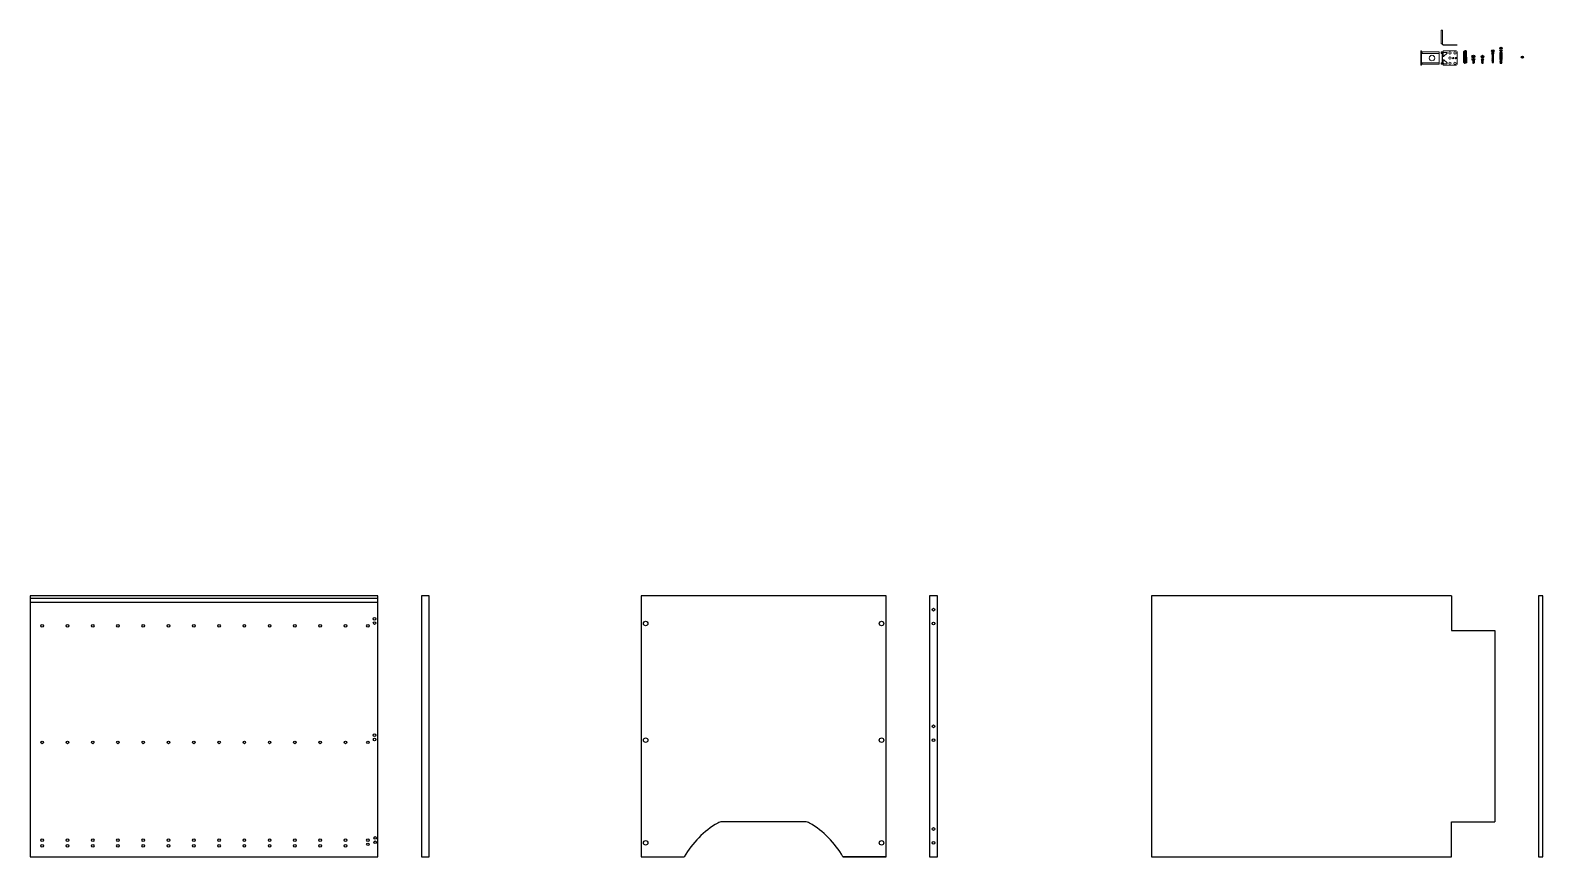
# Model space of a CAD drawing. Header units: millimetres. Extents: x -129 to 1482, y -456 to 477.
# Drawn here: x 679.4 to 1027.4, y -3.5 to 186.6 of the extents above; entities that cross this region are included whole.
import ezdxf

# ---------------------------------------------------------------- set-up
doc = ezdxf.new("R2010")
doc.units = ezdxf.units.MM
doc.header["$LTSCALE"] = 0.05
doc.layers.add('costr', color=4, linetype='Continuous')
doc.layers.add('viti', color=1, linetype='Continuous')
doc.layers.add('meccanismi', color=4, linetype='Continuous', lineweight=18)

msp = doc.modelspace()

# ---------------------------------------------------------------- linework, layer by layer
for p, q in [((759.41, 56.51), (679.41, 56.51)), ((679.41, 56.51), (679.41, -3.49)), ((679.41, 56.01), (759.41, 56.01)), ((759.41, -3.49), (759.41, 56.51)), ((769.41, 56.51), (769.41, -3.49)), ((771.21, 56.51), (769.41, 56.51)), ((771.21, -3.49), (771.21, 56.51)), ((876.34, 56.51), (819.94, 56.51)), ((819.94, 56.51), (819.94, -3.49)), ((876.34, -3.49), (876.34, 56.51)), ((886.34, 56.51), (886.34, -3.49)), ((888.14, 56.51), (886.34, 56.51)), ((888.14, -3.49), (888.14, 56.51)), ((937.41, 56.51), (937.41, -3.49)), ((1006.41, 56.51), (937.41, 56.51)), ((1006.41, 56.51), (1006.41, 48.51)), ((1027.41, 56.51), (1026.41, 56.51)), ((1026.41, 56.51), (1026.41, -3.49)), ((1027.41, -3.49), (1027.41, 56.51)), ((759.41, 55.01), (679.41, 55.01)), ((1006.41, 48.51), (1016.41, 48.51)), ((1016.41, 48.51), (1016.41, 4.51)), ((857.69, 4.52), (838.6, 4.52)), ((1006.41, -3.49), (1006.41, 4.51)), ((1006.41, 4.51), (1016.41, 4.51)), ((679.41, -3.49), (759.41, -3.49)), ((769.41, -3.49), (771.21, -3.49)), ((819.94, -3.49), (829.88, -3.49)), ((876.34, -3.49), (866.4, -3.49)), ((866.4, -3.49), (876.34, -3.49)), ((886.34, -3.49), (888.14, -3.49)), ((937.41, -3.49), (1006.41, -3.49)), ((1026.41, -3.49), (1027.41, -3.49))]:
    msp.add_line(p, q)
for centre, radius, start, end in [((848.14, -13.97), 21.06, 120.0557, 150.1255), ((838.6, 2.52), 2, 90, 120.0557), ((857.69, 2.52), 2, 59.9443, 90), ((848.14, -13.97), 21.06, 29.8745, 59.9443)]:
    msp.add_arc(centre, radius, start, end)
at = {"layer": 'costr'}
msp.add_line((876.34, -3.49), (876.34, -3.49), dxfattribs=at)
for centre, radius in [((887.24, 53.33), 0.314), ((682.14, 49.61), 0.3), ((687.96, 49.61), 0.3), ((693.78, 49.61), 0.3), ((699.59, 49.61), 0.3), ((705.41, 49.61), 0.3), ((711.22, 49.61), 0.3), ((717.04, 49.61), 0.3), ((722.85, 49.61), 0.3), ((728.67, 49.61), 0.3), ((734.49, 49.61), 0.3), ((740.3, 49.61), 0.3), ((746.12, 49.61), 0.3), ((751.93, 49.61), 0.3), ((757.11, 49.63), 0.3), ((758.64, 51.25), 0.314), ((758.64, 50.26), 0.3), ((821, 50.14), 0.514), ((875.28, 50.14), 0.514), ((887.24, 50.14), 0.3), ((758.64, 24.45), 0.314), ((887.24, 26.51), 0.314), ((682.14, 22.81), 0.3), ((687.96, 22.81), 0.3), ((693.78, 22.81), 0.3), ((699.59, 22.81), 0.3), ((705.41, 22.81), 0.3), ((711.22, 22.81), 0.3), ((717.04, 22.81), 0.3), ((722.85, 22.81), 0.3), ((728.67, 22.81), 0.3), ((734.49, 22.81), 0.3), ((740.3, 22.81), 0.3), ((746.12, 22.81), 0.3), ((751.93, 22.81), 0.3), ((757.11, 22.83), 0.3), ((758.64, 23.46), 0.3), ((821, 23.33), 0.514), ((875.28, 23.33), 0.514), ((887.24, 23.33), 0.3), ((682.14, 0.32), 0.3), ((687.96, 0.32), 0.3), ((693.78, 0.32), 0.3), ((699.59, 0.32), 0.3), ((705.41, 0.32), 0.3), ((711.22, 0.32), 0.3), ((717.04, 0.32), 0.3), ((722.85, 0.32), 0.3), ((728.67, 0.32), 0.3), ((734.49, 0.32), 0.3), ((740.3, 0.32), 0.3), ((746.12, 0.32), 0.3), ((751.93, 0.32), 0.3), ((757.11, 0.33), 0.3), ((758.76, 0.83), 0.314), ((758.76, -0.16), 0.3), ((821, -0.3), 0.514), ((875.28, -0.3), 0.514), ((887.24, 2.89), 0.314), ((682.14, -0.96), 0.3), ((687.96, -0.96), 0.3), ((693.78, -0.96), 0.3), ((699.59, -0.96), 0.3), ((705.41, -0.96), 0.3), ((711.22, -0.96), 0.3), ((717.04, -0.96), 0.3), ((722.85, -0.96), 0.3), ((728.67, -0.96), 0.3), ((734.49, -0.96), 0.3), ((740.3, -0.96), 0.3), ((746.12, -0.96), 0.3), ((751.93, -0.96), 0.3), ((757.11, -0.64), 0.3), ((887.24, -0.3), 0.3)]:
    msp.add_circle(centre, radius, dxfattribs=at)
at = {"layer": 'meccanismi'}
for p, q in [((1004.06, 186.59), (1004.38, 186.59)), ((1004.06, 186.59), (1004.06, 183.48)), ((1004.27, 186.59), (1004.38, 186.59)), ((1004.38, 186.59), (1004.38, 183.48)), ((999.38, 181.84), (999.48, 181.84)), ((999.38, 178.54), (999.38, 181.84)), ((999.38, 181.84), (999.48, 181.84)), ((999.48, 181.84), (999.48, 178.54)), ((999.73, 181.62), (1003.56, 181.62)), ((1003.59, 181.6), (1003.59, 180.19)), ((1004.38, 183.48), (1004.06, 183.48)), ((1004.06, 181.3), (1004.06, 181.57)), ((1004.14, 181.27), (1004.09, 181.27)), ((1004.09, 181.27), (1004.14, 181.27)), ((1004.33, 181.62), (1004.11, 181.62)), ((1004.33, 181.62), (1004.11, 181.62)), ((1004.17, 181.3), (1004.17, 181.49)), ((1004.19, 181.52), (1004.25, 181.52)), ((1004.27, 178.89), (1004.27, 181.49)), ((1004.38, 178.81), (1004.38, 181.57)), ((1004.49, 183.27), (1007.7, 183.27)), ((1004.49, 183.16), (1004.49, 183.27)), ((1004.49, 183.16), (1007.7, 183.16)), ((1007.49, 181.84), (1004.49, 181.84)), ((1007.7, 180.19), (1007.7, 181.62)), ((999.38, 178.54), (999.48, 178.54)), ((999.48, 178.54), (999.38, 178.54)), ((999.73, 178.76), (1003.56, 178.76)), ((1003.59, 178.78), (1003.59, 180.19)), ((1004.06, 179.09), (1004.06, 178.81)), ((1004.14, 179.11), (1004.09, 179.11)), ((1004.09, 179.11), (1004.14, 179.11)), ((1004.33, 178.76), (1004.11, 178.76)), ((1004.33, 178.76), (1004.11, 178.76)), ((1004.17, 179.09), (1004.17, 178.89)), ((1004.19, 178.86), (1004.25, 178.86)), ((1007.49, 178.54), (1004.49, 178.54)), ((1007.7, 180.19), (1007.7, 178.76))]:
    msp.add_line(p, q, dxfattribs=at)
for points in [[(999.7, 181.6), (999.7, 181.3)], [(1003.56, 181.27), (999.73, 181.27)], [(999.7, 179.09), (999.7, 178.78)], [(1003.56, 179.11), (999.73, 179.11)]]:
    msp.add_lwpolyline(points, dxfattribs=at)
for points in [[(1004.51, 180.67), (1004.51, 181.38, -0.414214), (1004.62, 181.48), (1005.32, 181.48, -0.668179), (1005.4, 181.3), (1004.69, 180.6, -0.668179)], [(1004.51, 179.71), (1004.51, 179, 0.414214), (1004.62, 178.9), (1005.32, 178.9, 0.668179), (1005.4, 179.08), (1004.69, 179.79, 0.668179)]]:
    msp.add_lwpolyline(points, format="xyb", close=True, dxfattribs=at)
for centre, radius in [((1006.04, 181.36), 0.267), ((1007.21, 181.38), 0.267), ((1001.93, 180.19), 0.642), ((1006.04, 180.19), 0.267), ((1006.04, 179.02), 0.267), ((1007.21, 179), 0.267)]:
    msp.add_circle(centre, radius, dxfattribs=at)
for centre, radius, start, end in [((999.54, 181.8), 0.263, 258.8516, 308.2598), ((1004.33, 181.73), 0.193, 286.0939, 33.6806), ((1007.49, 181.62), 0.214, 0, 90), ((999.54, 178.58), 0.263, 51.7394, 101.1487), ((1004.33, 178.65), 0.193, 326.3194, 73.9061), ((1006.81, 180.19), 0.16, 0, 180), ((1006.81, 180.19), 0.16, 180, 0), ((1007.45, 180.19), 0.16, 0, 180), ((1007.45, 180.19), 0.16, 180, 0), ((1007.49, 178.76), 0.214, 270, 0)]:
    msp.add_arc(centre, radius, start, end, dxfattribs=at)
for points in [[(999.7, 181.6), (999.7, 181.61), (999.71, 181.62), (999.73, 181.62)], [(999.73, 181.27), (999.71, 181.27), (999.7, 181.28), (999.7, 181.3)], [(1003.59, 181.6), (1003.59, 181.61), (1003.57, 181.62), (1003.56, 181.62)], [(1003.56, 181.27), (1003.57, 181.27), (1003.59, 181.28), (1003.59, 181.3)], [(1004.11, 181.62), (1004.09, 181.62), (1004.06, 181.6), (1004.06, 181.57)], [(1004.09, 181.27), (1004.07, 181.27), (1004.06, 181.28), (1004.06, 181.3)], [(1004.17, 181.3), (1004.17, 181.28), (1004.15, 181.27), (1004.14, 181.27)], [(1004.17, 181.49), (1004.17, 181.5), (1004.18, 181.52), (1004.19, 181.52)], [(1004.27, 181.49), (1004.27, 181.5), (1004.26, 181.52), (1004.25, 181.52)], [(1004.49, 183.16), (1004.36, 183.16), (1004.27, 183.35), (1004.27, 183.48)], [(1004.38, 181.57), (1004.38, 181.6), (1004.35, 181.62), (1004.33, 181.62)], [(1004.49, 183.27), (1004.41, 183.27), (1004.38, 183.4), (1004.38, 183.48)], [(999.7, 179.09), (999.7, 179.1), (999.71, 179.11), (999.73, 179.11)], [(999.73, 178.76), (999.71, 178.76), (999.7, 178.77), (999.7, 178.78)], [(1003.59, 179.09), (1003.59, 179.1), (1003.57, 179.11), (1003.56, 179.11)], [(1003.56, 178.76), (1003.57, 178.76), (1003.59, 178.77), (1003.59, 178.78)], [(1004.09, 179.11), (1004.07, 179.11), (1004.06, 179.1), (1004.06, 179.09)], [(1004.11, 178.76), (1004.09, 178.76), (1004.06, 178.79), (1004.06, 178.81)], [(1004.17, 179.09), (1004.17, 179.1), (1004.15, 179.11), (1004.14, 179.11)], [(1004.17, 178.89), (1004.17, 178.88), (1004.18, 178.86), (1004.19, 178.86)], [(1004.27, 178.89), (1004.27, 178.88), (1004.26, 178.86), (1004.25, 178.86)], [(1004.38, 178.81), (1004.38, 178.79), (1004.35, 178.76), (1004.33, 178.76)]]:
    msp.add_open_spline(points, degree=3, dxfattribs=at)
at = {"layer": 'viti'}
for p, q in [((1009.28, 181.74), (1009.41, 181.87)), ((1009.28, 179.18), (1009.28, 181.74)), ((1009.28, 181.74), (1009.9, 181.74)), ((1009.37, 179.18), (1009.37, 181.74)), ((1009.41, 181.87), (1009.59, 181.87)), ((1009.48, 181.74), (1009.48, 179.18)), ((1009.78, 181.87), (1009.59, 181.87)), ((1009.59, 179.18), (1009.59, 181.74)), ((1009.7, 181.74), (1009.71, 179.18)), ((1009.9, 181.74), (1009.78, 181.87)), ((1009.82, 179.18), (1009.82, 181.74)), ((1009.91, 179.18), (1009.9, 181.74)), ((1015.92, 181.31), (1015.63, 181.31)), ((1015.63, 181.31), (1015.84, 181.14)), ((1015.87, 181.85), (1015.74, 181.85)), ((1015.74, 181.74), (1015.74, 181.85)), ((1015.87, 181.74), (1015.74, 181.74)), ((1015.81, 181.09), (1015.8, 181.08)), ((1015.81, 181.08), (1015.8, 181.08)), ((1015.81, 180.99), (1015.8, 180.98)), ((1015.81, 180.97), (1015.8, 180.98)), ((1016.01, 181.14), (1015.81, 181.09)), ((1016.01, 181.12), (1015.81, 181.08)), ((1016.01, 181.04), (1015.81, 180.99)), ((1016.01, 181.02), (1015.81, 180.97)), ((1015.84, 179.19), (1015.84, 181.14)), ((1015.87, 181.85), (1015.87, 181.97)), ((1015.87, 181.97), (1015.98, 181.97)), ((1015.87, 181.74), (1015.87, 181.61)), ((1015.98, 181.61), (1015.87, 181.61)), ((1016.21, 181.31), (1015.92, 181.31)), ((1015.98, 181.85), (1015.98, 181.97)), ((1015.98, 181.85), (1016.1, 181.85)), ((1015.98, 181.74), (1015.98, 181.61)), ((1015.98, 181.74), (1016.1, 181.74)), ((1016.21, 181.31), (1016, 181.14)), ((1016, 181.14), (1016, 179.19)), ((1016.05, 181.14), (1016.01, 181.14)), ((1016.05, 181.14), (1016.01, 181.12)), ((1016.05, 181.04), (1016.01, 181.04)), ((1016.05, 181.04), (1016.01, 181.02)), ((1016.1, 181.85), (1016.1, 181.74)), ((1017.53, 181.47), (1018.1, 181.46)), ((1017.53, 181.47), (1017.53, 179.84)), ((1017.56, 181.84), (1017.56, 181.96)), ((1017.56, 181.96), (1018.07, 181.96)), ((1017.56, 181.84), (1018.07, 181.84)), ((1017.76, 182.47), (1017.57, 182.47)), ((1017.76, 182.36), (1017.57, 182.36)), ((1017.68, 181.25), (1017.68, 180.07)), ((1017.7, 181.84), (1017.7, 181.47)), ((1017.74, 181.3), (1017.74, 180.07)), ((1017.76, 182.47), (1017.76, 182.59)), ((1017.76, 182.59), (1017.87, 182.59)), ((1017.76, 182.36), (1017.76, 182.23)), ((1017.87, 182.23), (1017.76, 182.23)), ((1017.87, 182.47), (1017.87, 182.59)), ((1017.87, 182.47), (1018.06, 182.46)), ((1017.87, 182.36), (1017.87, 182.23)), ((1017.87, 182.36), (1018.06, 182.36)), ((1017.9, 180.07), (1017.9, 181.29)), ((1017.93, 181.84), (1017.93, 181.47)), ((1017.96, 181.25), (1017.96, 180.07)), ((1017.96, 181.25), (1017.96, 180.07)), ((1018.07, 181.96), (1018.07, 181.84)), ((1018.1, 179.84), (1018.1, 181.46)), ((1009.28, 179.18), (1009.91, 179.18)), ((1009.28, 179.18), (1009.91, 179.18)), ((1009.28, 179.18), (1009.41, 179.05)), ((1009.41, 179.05), (1009.59, 179.05)), ((1009.78, 179.06), (1009.59, 179.05)), ((1009.91, 179.18), (1009.78, 179.06)), ((1011.13, 180.01), (1011.8, 180.01)), ((1011.13, 179.91), (1011.13, 180.01)), ((1011.8, 179.91), (1011.13, 179.91)), ((1011.13, 179.91), (1011.19, 179.8)), ((1011.19, 179.8), (1011.46, 179.8)), ((1011.25, 179.7), (1011.22, 179.68)), ((1011.26, 179.67), (1011.22, 179.68)), ((1011.25, 179.56), (1011.22, 179.53)), ((1011.26, 179.53), (1011.22, 179.53)), ((1011.25, 179.41), (1011.22, 179.39)), ((1011.26, 179.38), (1011.22, 179.39)), ((1011.25, 179.27), (1011.22, 179.25)), ((1011.26, 179.24), (1011.22, 179.25)), ((1011.25, 179.12), (1011.22, 179.1)), ((1011.26, 179.09), (1011.22, 179.1)), ((1011.63, 179.79), (1011.25, 179.7)), ((1011.63, 179.64), (1011.25, 179.56)), ((1011.63, 179.5), (1011.25, 179.41)), ((1011.63, 179.36), (1011.25, 179.27)), ((1011.63, 179.21), (1011.25, 179.12)), ((1011.64, 179.76), (1011.26, 179.67)), ((1011.64, 179.61), (1011.26, 179.53)), ((1011.64, 179.47), (1011.26, 179.38)), ((1011.64, 179.33), (1011.26, 179.24)), ((1011.64, 179.18), (1011.26, 179.09)), ((1011.41, 180.6), (1011.28, 180.6)), ((1011.28, 180.49), (1011.28, 180.6)), ((1011.41, 180.49), (1011.28, 180.49)), ((1011.29, 179.8), (1011.29, 179.1)), ((1011.29, 179.1), (1011.46, 179.1)), ((1011.29, 179.1), (1011.34, 179.05)), ((1011.34, 179.05), (1011.46, 179.05)), ((1011.41, 180.6), (1011.41, 180.72)), ((1011.41, 180.72), (1011.52, 180.72)), ((1011.41, 180.49), (1011.41, 180.36)), ((1011.52, 180.36), (1011.41, 180.36)), ((1011.73, 179.8), (1011.46, 179.8)), ((1011.64, 179.1), (1011.46, 179.1)), ((1011.58, 179.05), (1011.46, 179.05)), ((1011.52, 180.6), (1011.52, 180.72)), ((1011.52, 180.6), (1011.64, 180.6)), ((1011.52, 180.49), (1011.52, 180.36)), ((1011.52, 180.49), (1011.64, 180.49)), ((1011.64, 179.1), (1011.58, 179.05)), ((1011.7, 179.79), (1011.63, 179.79)), ((1011.7, 179.64), (1011.63, 179.64)), ((1011.7, 179.5), (1011.63, 179.5)), ((1011.7, 179.36), (1011.63, 179.36)), ((1011.7, 179.21), (1011.63, 179.21)), ((1011.64, 180.6), (1011.64, 180.49)), ((1011.64, 179.8), (1011.64, 179.1)), ((1011.7, 179.79), (1011.64, 179.76)), ((1011.7, 179.64), (1011.64, 179.61)), ((1011.7, 179.5), (1011.64, 179.47)), ((1011.7, 179.36), (1011.64, 179.33)), ((1011.7, 179.21), (1011.64, 179.18)), ((1011.8, 179.91), (1011.73, 179.8)), ((1011.8, 180.01), (1011.8, 179.91)), ((1013.24, 180.02), (1013.86, 180.01)), ((1013.24, 180.02), (1013.37, 179.88)), ((1013.35, 179.76), (1013.32, 179.74)), ((1013.36, 179.73), (1013.32, 179.74)), ((1013.35, 179.61), (1013.32, 179.59)), ((1013.36, 179.58), (1013.32, 179.59)), ((1013.35, 179.46), (1013.32, 179.44)), ((1013.36, 179.43), (1013.32, 179.44)), ((1013.35, 179.31), (1013.32, 179.29)), ((1013.36, 179.28), (1013.32, 179.29)), ((1013.35, 179.16), (1013.32, 179.14)), ((1013.36, 179.13), (1013.32, 179.14)), ((1013.73, 179.85), (1013.35, 179.76)), ((1013.73, 179.7), (1013.35, 179.61)), ((1013.73, 179.55), (1013.35, 179.46)), ((1013.73, 179.4), (1013.35, 179.31)), ((1013.73, 179.25), (1013.35, 179.16)), ((1013.74, 179.82), (1013.36, 179.73)), ((1013.74, 179.67), (1013.36, 179.58)), ((1013.74, 179.52), (1013.36, 179.43)), ((1013.74, 179.37), (1013.36, 179.28)), ((1013.74, 179.22), (1013.36, 179.13)), ((1013.5, 180.57), (1013.37, 180.57)), ((1013.37, 180.46), (1013.37, 180.57)), ((1013.5, 180.46), (1013.37, 180.46)), ((1013.37, 179.88), (1013.38, 179.05)), ((1013.38, 179.05), (1013.72, 179.05)), ((1013.5, 180.57), (1013.5, 180.7)), ((1013.5, 180.7), (1013.61, 180.7)), ((1013.5, 180.46), (1013.5, 180.34)), ((1013.61, 180.34), (1013.5, 180.34)), ((1013.73, 179.1), (1013.53, 179.05)), ((1013.61, 180.57), (1013.61, 180.7)), ((1013.61, 180.57), (1013.73, 180.57)), ((1013.61, 180.46), (1013.61, 180.34)), ((1013.61, 180.46), (1013.73, 180.46)), ((1013.74, 179.07), (1013.66, 179.05)), ((1013.86, 180.01), (1013.72, 179.86)), ((1013.72, 179.05), (1013.72, 179.86)), ((1013.73, 180.57), (1013.73, 180.46)), ((1013.8, 179.85), (1013.73, 179.85)), ((1013.8, 179.7), (1013.73, 179.7)), ((1013.8, 179.55), (1013.73, 179.55)), ((1013.8, 179.4), (1013.73, 179.4)), ((1013.8, 179.25), (1013.73, 179.25)), ((1013.8, 179.1), (1013.73, 179.1)), ((1013.8, 179.85), (1013.74, 179.82)), ((1013.8, 179.7), (1013.74, 179.67)), ((1013.8, 179.55), (1013.74, 179.52)), ((1013.8, 179.4), (1013.74, 179.37)), ((1013.8, 179.25), (1013.74, 179.22)), ((1013.8, 179.1), (1013.74, 179.07)), ((1015.81, 180.89), (1015.8, 180.88)), ((1015.81, 180.87), (1015.8, 180.88)), ((1015.81, 180.79), (1015.8, 180.78)), ((1015.81, 180.77), (1015.8, 180.78)), ((1015.81, 180.69), (1015.8, 180.68)), ((1015.81, 180.67), (1015.8, 180.68)), ((1015.81, 180.59), (1015.8, 180.58)), ((1015.81, 180.57), (1015.8, 180.58)), ((1015.81, 180.49), (1015.8, 180.48)), ((1015.81, 180.47), (1015.8, 180.48)), ((1015.81, 180.39), (1015.8, 180.38)), ((1015.81, 180.37), (1015.8, 180.38)), ((1015.81, 180.29), (1015.8, 180.28)), ((1015.81, 180.27), (1015.8, 180.28)), ((1015.81, 180.19), (1015.8, 180.18)), ((1015.81, 180.17), (1015.8, 180.18)), ((1015.81, 180.09), (1015.8, 180.08)), ((1015.81, 180.07), (1015.8, 180.08)), ((1015.81, 179.99), (1015.8, 179.98)), ((1015.81, 179.97), (1015.8, 179.98)), ((1015.81, 179.89), (1015.8, 179.88)), ((1015.81, 179.87), (1015.8, 179.88)), ((1015.81, 179.79), (1015.8, 179.78)), ((1015.81, 179.77), (1015.8, 179.78)), ((1015.81, 179.69), (1015.8, 179.68)), ((1015.81, 179.67), (1015.8, 179.68)), ((1015.81, 179.59), (1015.8, 179.58)), ((1015.81, 179.57), (1015.8, 179.58)), ((1015.81, 179.49), (1015.8, 179.48)), ((1015.81, 179.47), (1015.8, 179.48)), ((1015.81, 179.39), (1015.8, 179.38)), ((1015.81, 179.37), (1015.8, 179.38)), ((1015.81, 179.29), (1015.8, 179.28)), ((1015.81, 179.27), (1015.8, 179.28)), ((1015.81, 179.19), (1015.8, 179.18)), ((1015.81, 179.17), (1015.8, 179.18)), ((1016.01, 180.94), (1015.81, 180.89)), ((1016.01, 180.92), (1015.81, 180.87)), ((1016.01, 180.84), (1015.81, 180.79)), ((1016.01, 180.82), (1015.81, 180.77)), ((1016.01, 180.74), (1015.81, 180.69)), ((1016.01, 180.72), (1015.81, 180.67)), ((1016.01, 180.64), (1015.81, 180.59)), ((1016.01, 180.62), (1015.81, 180.57)), ((1016.01, 180.54), (1015.81, 180.49)), ((1016.01, 180.52), (1015.81, 180.47)), ((1016.01, 180.44), (1015.81, 180.39)), ((1016.01, 180.42), (1015.81, 180.37)), ((1016.01, 180.34), (1015.81, 180.29)), ((1016.01, 180.32), (1015.81, 180.27)), ((1016.01, 180.24), (1015.81, 180.19)), ((1016.01, 180.22), (1015.81, 180.17)), ((1016.01, 180.14), (1015.81, 180.09)), ((1015.81, 180.07), (1016.01, 180.12)), ((1016.01, 180.04), (1015.81, 179.99)), ((1016.01, 180.02), (1015.81, 179.97)), ((1016.01, 179.94), (1015.81, 179.89)), ((1016.01, 179.92), (1015.81, 179.87)), ((1016.01, 179.84), (1015.81, 179.79)), ((1016.01, 179.82), (1015.81, 179.77)), ((1016.01, 179.73), (1015.81, 179.69)), ((1016.01, 179.72), (1015.81, 179.67)), ((1016.01, 179.63), (1015.81, 179.59)), ((1016.01, 179.62), (1015.81, 179.57)), ((1016.01, 179.53), (1015.81, 179.49)), ((1016.01, 179.52), (1015.81, 179.47)), ((1016.01, 179.43), (1015.81, 179.39)), ((1016.01, 179.42), (1015.81, 179.37)), ((1016.01, 179.33), (1015.81, 179.29)), ((1016.01, 179.32), (1015.81, 179.27)), ((1016.01, 179.23), (1015.81, 179.19)), ((1016.01, 179.22), (1015.81, 179.17)), ((1015.84, 179.19), (1016, 179.19)), ((1015.92, 179.05), (1015.84, 179.19)), ((1016, 179.19), (1015.92, 179.05)), ((1016.05, 180.94), (1016.01, 180.94)), ((1016.05, 180.94), (1016.01, 180.92)), ((1016.05, 180.84), (1016.01, 180.84)), ((1016.05, 180.84), (1016.01, 180.82)), ((1016.05, 180.74), (1016.01, 180.74)), ((1016.05, 180.74), (1016.01, 180.72)), ((1016.05, 180.64), (1016.01, 180.64)), ((1016.05, 180.64), (1016.01, 180.62)), ((1016.05, 180.54), (1016.01, 180.54)), ((1016.05, 180.54), (1016.01, 180.52)), ((1016.05, 180.44), (1016.01, 180.44)), ((1016.05, 180.44), (1016.01, 180.42)), ((1016.05, 180.34), (1016.01, 180.34)), ((1016.05, 180.34), (1016.01, 180.32)), ((1016.05, 180.24), (1016.01, 180.24)), ((1016.05, 180.24), (1016.01, 180.22)), ((1016.05, 180.14), (1016.01, 180.14)), ((1016.05, 180.14), (1016.01, 180.12)), ((1016.05, 180.04), (1016.01, 180.04)), ((1016.05, 180.04), (1016.01, 180.02)), ((1016.05, 179.94), (1016.01, 179.94)), ((1016.05, 179.94), (1016.01, 179.92)), ((1016.05, 179.84), (1016.01, 179.84)), ((1016.05, 179.84), (1016.01, 179.82)), ((1016.05, 179.73), (1016.01, 179.73)), ((1016.05, 179.73), (1016.01, 179.72)), ((1016.05, 179.63), (1016.01, 179.63)), ((1016.05, 179.63), (1016.01, 179.62)), ((1016.05, 179.53), (1016.01, 179.53)), ((1016.05, 179.53), (1016.01, 179.52)), ((1016.05, 179.43), (1016.01, 179.43)), ((1016.05, 179.43), (1016.01, 179.42)), ((1016.05, 179.33), (1016.01, 179.33)), ((1016.05, 179.33), (1016.01, 179.32)), ((1016.05, 179.23), (1016.01, 179.23)), ((1016.05, 179.23), (1016.01, 179.22)), ((1017.53, 179.84), (1018.1, 179.84)), ((1017.62, 179.73), (1017.59, 179.71)), ((1017.63, 179.7), (1017.59, 179.71)), ((1017.62, 179.6), (1017.59, 179.58)), ((1017.63, 179.57), (1017.59, 179.58)), ((1017.62, 179.47), (1017.59, 179.45)), ((1017.63, 179.44), (1017.59, 179.45)), ((1017.62, 179.34), (1017.59, 179.32)), ((1017.63, 179.31), (1017.59, 179.32)), ((1017.62, 179.21), (1017.59, 179.19)), ((1017.63, 179.18), (1017.59, 179.19)), ((1017.62, 179.08), (1017.59, 179.06)), ((1017.63, 179.05), (1017.59, 179.06)), ((1018, 179.82), (1017.62, 179.73)), ((1018, 179.69), (1017.62, 179.6)), ((1018, 179.56), (1017.62, 179.47)), ((1018, 179.43), (1017.62, 179.34)), ((1018, 179.3), (1017.62, 179.21)), ((1018, 179.17), (1017.62, 179.08)), ((1018.01, 179.79), (1017.63, 179.7)), ((1018.01, 179.66), (1017.63, 179.57)), ((1018.01, 179.53), (1017.63, 179.44)), ((1018.01, 179.4), (1017.63, 179.31)), ((1018.01, 179.27), (1017.63, 179.18)), ((1018.01, 179.14), (1017.63, 179.05)), ((1017.65, 179.84), (1017.65, 179.05)), ((1017.65, 179.05), (1017.98, 179.05)), ((1017.98, 179.05), (1017.98, 179.84)), ((1018.07, 179.82), (1018, 179.82)), ((1018.07, 179.69), (1018, 179.69)), ((1018.07, 179.56), (1018, 179.56)), ((1018.07, 179.43), (1018, 179.43)), ((1018.07, 179.3), (1018, 179.3)), ((1018.07, 179.17), (1018, 179.17)), ((1018.07, 179.82), (1018.01, 179.79)), ((1018.07, 179.69), (1018.01, 179.66)), ((1018.07, 179.56), (1018.01, 179.53)), ((1018.07, 179.43), (1018.01, 179.4)), ((1018.07, 179.3), (1018.01, 179.27)), ((1018.07, 179.17), (1018.01, 179.14)), ((1022.57, 180.38), (1022.57, 180.43)), ((1022.64, 180.43), (1022.57, 180.43)), ((1022.64, 180.38), (1022.57, 180.38)), ((1022.7, 180.43), (1022.64, 180.43)), ((1022.7, 180.38), (1022.64, 180.38)), ((1022.7, 180.56), (1022.75, 180.56)), ((1022.7, 180.49), (1022.7, 180.56)), ((1022.7, 180.43), (1022.7, 180.49)), ((1022.7, 180.38), (1022.7, 180.32)), ((1022.7, 180.32), (1022.7, 180.25)), ((1022.75, 180.25), (1022.7, 180.25)), ((1022.75, 180.49), (1022.75, 180.56)), ((1022.75, 180.43), (1022.75, 180.49)), ((1022.75, 180.43), (1022.81, 180.43)), ((1022.75, 180.38), (1022.75, 180.32)), ((1022.75, 180.38), (1022.81, 180.38)), ((1022.75, 180.32), (1022.75, 180.25)), ((1022.81, 180.43), (1022.88, 180.43)), ((1022.81, 180.38), (1022.88, 180.38)), ((1022.88, 180.43), (1022.88, 180.38)), ((887.24, 23.17), (887.24, 23.18))]:
    msp.add_line(p, q, dxfattribs=at)
for centre, radius in [((1015.92, 181.8), 0.294), ((1017.81, 182.41), 0.252), ((1011.46, 180.54), 0.335), ((1013.55, 180.52), 0.307), ((1022.72, 180.41), 0.237)]:
    msp.add_circle(centre, radius, dxfattribs=at)
for centre, start, end in [((1017.82, 181.24), 1.8315, 178.1685), ((1017.82, 180.06), 175.676, 8.8985)]:
    msp.add_arc(centre, 0.141, start, end, dxfattribs=at)

doc.saveas('drawing.dxf')
